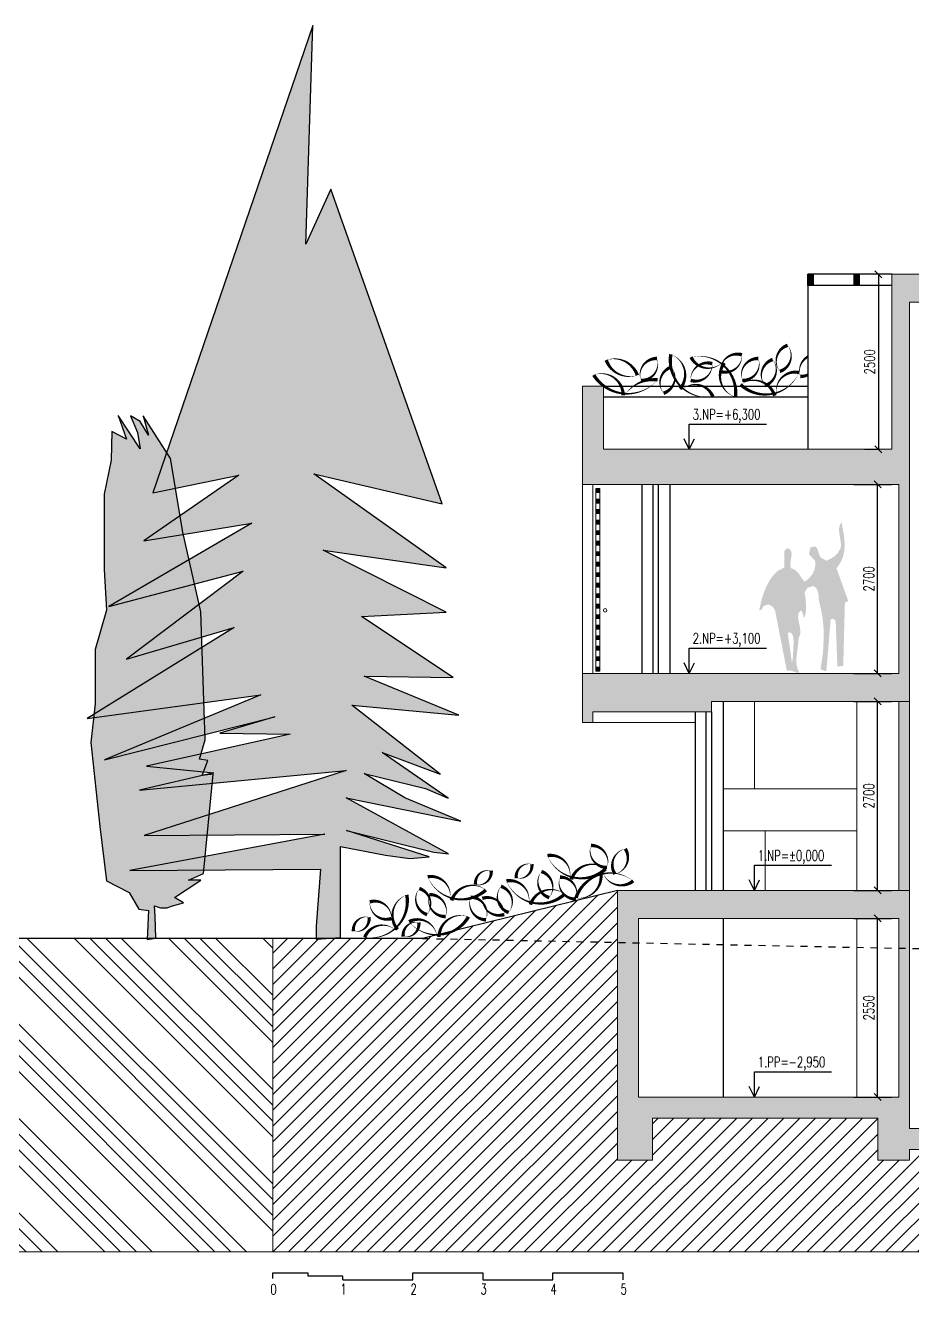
# Model space of a CAD drawing. Header units: metres. Extents: x -442 to 316, y -503 to 125.
# Drawn here: x 235.72 to 248.39, y -136.44 to -118.31 of the extents above; entities that cross this region are included whole.
import ezdxf

# ---------------------------------------------------------------- set-up
doc = ezdxf.new("R2010")
doc.units = ezdxf.units.M
doc.header["$PDMODE"] = 3
doc.linetypes.add('ČÁRKOVANÁ', pattern=[19.05, 12.7, -6.35])
for name, color, linetype in [('FIGURE_SAGOME', 252, 'Continuous'), ('koty', 4, 'Continuous'), ('nove zdivo akce', 3, 'Continuous'), ('popis', 6, 'Continuous'), ('SRAFA', 251, 'Continuous'), ('SRAFY', 3, 'Continuous'), ('zariz.predmety', 203, 'Continuous'), ('ZDIVO', 1, 'Continuous')]:
    doc.layers.add(name, color=color, linetype=linetype)
doc.layers.add('FLOATING-WINDOWS', color=2, linetype='Continuous', plot=False)
doc.layers.add('FLOATINGWINDOWS', color=2, linetype='Continuous', plot=False)
doc.styles.add('ROMANS', font='romans.shx', dxfattribs={"width": 0.7})
doc.dimstyles.new('andr', dxfattribs={"dimtxt": 0.1, "dimasz": 0.2, "dimexe": 0.2, "dimexo": 0.2, "dimgap": 0.05, "dimtad": 1, "dimlfac": 1000, "dimrnd": 10, "dimtxsty": 'Standard', "dimblk": 'OBLIQUE', "dimcen": 2.5, "dimclrd": 7, "dimclre": 7, "dimclrt": 7, "dimadec": 0, "dimazin": 0, "dimtfac": 1, "dimtmove": 0, "dimatfit": 3, "dimldrblk": 'OBLIQUE', "dimfxl": 0, "dimarcsym": 0})

# ---------------------------------------------------------------- blocks, each defined once
blk = doc.blocks.new('_OBLIQUE')
at = {"color": 0, "linetype": 'ByBlock'}
blk.add_line((-0.5, -0.5), (0.5, 0.5), dxfattribs=at)
blk = doc.blocks.new('*D22')
at = {"layer": 'Defpoints', "color": 0, "linetype": 'Continuous', "lineweight": 0}
for p in [(247.349, -131.064), (247.887, -131.064), (247.349, -133.614)]:
    blk.add_point(p, dxfattribs=at)
at = {"layer": 'koty', "color": 7, "linetype": 'Continuous', "lineweight": -2}
for p, q in [((247.549, -131.064), (248.087, -131.064)), ((247.887, -133.614), (247.887, -131.064)), ((247.549, -133.614), (248.087, -133.614))]:
    blk.add_line(p, q, dxfattribs=at)
at = {"layer": 'koty', "color": 7, "linetype": 'Continuous', "lineweight": -2, "xscale": 0.1, "yscale": 0.1, "zscale": 0.1}
for p, rotation in [((247.887, -131.064), 90), ((247.887, -133.614), 270)]:
    blk.add_blockref('_OBLIQUE', p, dxfattribs=dict(at, rotation=rotation))
at = {"layer": 'koty', "color": 7, "linetype": 'Continuous', "lineweight": 0, "insert": (247.762, -132.339), "char_height": 0.15, "attachment_point": 5, "rotation": 90, "style": 'ROMANS'}
blk.add_mtext('2550', dxfattribs=at)
blk = doc.blocks.new('*D23')
at = {"layer": 'Defpoints', "color": 0, "linetype": 'Continuous', "lineweight": 0}
for p in [(247.349, -127.964), (247.887, -127.964), (247.349, -130.664)]:
    blk.add_point(p, dxfattribs=at)
at = {"layer": 'koty', "color": 7, "linetype": 'Continuous', "lineweight": -2}
for p, q in [((247.549, -127.964), (248.087, -127.964)), ((247.887, -130.664), (247.887, -127.964)), ((247.549, -130.664), (248.087, -130.664))]:
    blk.add_line(p, q, dxfattribs=at)
at = {"layer": 'koty', "color": 7, "linetype": 'Continuous', "lineweight": -2, "xscale": 0.1, "yscale": 0.1, "zscale": 0.1}
for p, rotation in [((247.887, -127.964), 90), ((247.887, -130.664), 270)]:
    blk.add_blockref('_OBLIQUE', p, dxfattribs=dict(at, rotation=rotation))
at = {"layer": 'koty', "color": 7, "linetype": 'Continuous', "lineweight": 0, "insert": (247.762, -129.314), "char_height": 0.15, "attachment_point": 5, "rotation": 90, "style": 'ROMANS'}
blk.add_mtext('2700', dxfattribs=at)
blk = doc.blocks.new('*D24')
at = {"layer": 'Defpoints', "color": 0, "linetype": 'Continuous', "lineweight": 0}
for p in [(247.349, -124.864), (247.887, -124.864), (247.349, -127.564)]:
    blk.add_point(p, dxfattribs=at)
at = {"layer": 'koty', "color": 7, "linetype": 'Continuous', "lineweight": -2}
for p, q in [((247.549, -124.864), (248.087, -124.864)), ((247.887, -127.564), (247.887, -124.864)), ((247.549, -127.564), (248.087, -127.564))]:
    blk.add_line(p, q, dxfattribs=at)
at = {"layer": 'koty', "color": 7, "linetype": 'Continuous', "lineweight": -2, "xscale": 0.1, "yscale": 0.1, "zscale": 0.1}
for p, rotation in [((247.887, -124.864), 90), ((247.887, -127.564), 270)]:
    blk.add_blockref('_OBLIQUE', p, dxfattribs=dict(at, rotation=rotation))
at = {"layer": 'koty', "color": 7, "linetype": 'Continuous', "lineweight": 0, "insert": (247.762, -126.214), "char_height": 0.15, "attachment_point": 5, "rotation": 90, "style": 'ROMANS'}
blk.add_mtext('2700', dxfattribs=at)
blk = doc.blocks.new('*D26')
at = {"layer": 'Defpoints', "color": 0, "linetype": 'Continuous', "lineweight": 0}
for p in [(248.092, -121.864), (247.898, -124.364), (248.087, -124.364)]:
    blk.add_point(p, dxfattribs=at)
at = {"layer": 'koty', "color": 7, "linetype": 'Continuous', "lineweight": -2}
for p, q in [((247.892, -121.864), (247.698, -121.864)), ((247.898, -121.864), (247.898, -124.364)), ((247.887, -124.364), (247.698, -124.364))]:
    blk.add_line(p, q, dxfattribs=at)
at = {"layer": 'koty', "color": 7, "linetype": 'Continuous', "lineweight": -2, "xscale": 0.1, "yscale": 0.1, "zscale": 0.1}
for p, rotation in [((247.898, -121.864), 90), ((247.898, -124.364), 270)]:
    blk.add_blockref('_OBLIQUE', p, dxfattribs=dict(at, rotation=rotation))
at = {"layer": 'koty', "color": 7, "linetype": 'Continuous', "lineweight": 0, "insert": (247.773, -123.114), "char_height": 0.15, "attachment_point": 5, "rotation": 90, "style": 'ROMANS'}
blk.add_mtext('2500', dxfattribs=at)

msp = doc.modelspace()

# ---------------------------------------------------------------- hatches: boundary and pattern name
at = {"layer": 'FIGURE_SAGOME', "linetype": 'Continuous'}
for points in [[(240.21651, -131.336337), (240.21651, -130.036337), (240.861591, -130.16177), (241.20717, -130.207832), (241.483632, -130.184801), (240.302141, -129.806694), (241.552748, -130.115709), (241.760096, -130.138739), (240.297442, -129.340502), (241.934932, -129.676284), (241.13718, -129.340502), (240.557116, -128.991609), (241.433465, -129.208248), (241.756005, -129.346432), (240.815083, -128.694057), (241.640812, -129.000971), (240.378525, -128.019607), (241.906476, -128.158465), (240.557116, -127.603035), (241.827103, -127.622872), (240.517429, -126.750054), (241.727885, -126.690544), (239.97162, -125.802425), (241.725315, -126.05742), (239.838095, -124.713991), (241.667517, -125.144296), (240.080805, -120.650534), (239.725502, -121.431622), (239.823111, -118.309233), (237.536857, -124.98372), (238.766705, -124.730962), (237.411819, -125.671195), (238.954262, -125.418436), (236.911667, -126.60866), (238.829224, -126.105911), (237.161743, -127.358631), (238.701938, -126.906092), (236.602591, -128.207243), (239.079821, -127.871462), (236.849148, -128.796077), (239.283119, -128.184087), (238.494027, -128.416094), (239.499734, -128.431561), (237.450764, -128.886651), (238.412124, -128.983571), (237.349301, -129.233561), (240.297712, -128.949459), (237.41617, -129.88034), (239.995631, -129.861306), (237.210234, -130.3803), (239.933112, -130.361287), (239.870593, -131.173757), (239.870593, -131.36125)], [(237.582378, -131.344019), (237.573194, -131.031858), (237.56401, -130.884958), (237.646669, -130.912502), (237.738513, -130.912502), (237.821172, -130.884958), (237.977306, -130.839052), (237.848725, -130.765603), (238.014043, -130.655428), (238.22487, -130.51768), (238.047915, -130.51768), (238.264193, -130.419406), (238.401824, -129.004254), (238.244532, -129.023909), (238.323178, -128.807705), (238.205209, -128.788051), (238.283855, -128.512882), (238.22487, -126.684978), (237.969269, -125.544995), (237.792315, -124.495216), (237.399083, -123.885914), (237.477729, -124.161082), (237.35976, -123.964534), (237.222128, -123.885914), (237.320437, -124.121773), (237.35976, -124.357631), (237.046192, -123.882031), (237.163144, -124.220047), (236.95353, -124.108462), (236.943249, -124.516618), (236.845935, -125.00302), (236.845935, -126.079262), (236.878374, -126.662945), (236.716871, -127.220883), (236.716871, -127.999126), (236.651995, -128.550382), (236.781747, -129.750174), (236.879061, -130.528418), (237.202467, -130.694574), (237.340098, -130.930432), (237.477729, -130.950088), (237.458068, -131.36284)]]:
    msp.add_hatch(color=256, dxfattribs=at).paths.add_polyline_path(points)
h = msp.add_hatch(color=256, dxfattribs=at)
h.paths.add_polyline_path([(246.814804, -126.698664), (246.795927, -126.66268), (246.776129, -126.678866), (246.762599, -126.697779), (246.755409, -126.718463), (246.751797, -126.741873), (246.753603, -126.790466), (246.764405, -126.842672), (246.777014, -126.897569), (246.784204, -126.953351), (246.780627, -127.007363), (246.759907, -127.058647), (246.74822, -127.18105), (246.730228, -127.308836), (246.72573, -127.372765), (246.729307, -127.434851), (246.743722, -127.494247), (246.755409, -127.523041), (246.771595, -127.55095), (246.730228, -127.553642), (246.690631, -127.538341), (246.646536, -127.523926), (246.620433, -127.522155), (246.591604, -127.527539), (246.424221, -126.674368), (246.412533, -126.642882), (246.394541, -126.6177), (246.366632, -126.596981), (246.327921, -126.578989), (246.255952, -126.6024), (246.247842, -126.616779), (246.233713, -126.65287), (246.195636, -126.66268), (246.230735, -126.511483), (246.254146, -126.434096), (246.28294, -126.35848), (246.317118, -126.284705), (246.357636, -126.215393), (246.405343, -126.152421), (246.459319, -126.098409), (246.503414, -126.079496), (246.555619, -126.050702), (246.555619, -125.811315), (246.604212, -125.77441), (246.638426, -125.796015), (246.655532, -125.82573), (246.659109, -125.860829), (246.655532, -125.900426), (246.641117, -125.984117), (246.641117, -126.024599), (246.65192, -126.062425), (246.687904, -126.074998), (246.717619, -126.093026), (246.761714, -126.140698), (246.798619, -126.197401), (246.84452, -126.25499), (246.903915, -126.21001), (246.953393, -126.1515), (246.986685, -126.080417), (246.999294, -126.002109), (246.999294, -125.976927), (246.99299, -125.956208), (246.965116, -125.92203), (246.930903, -125.89143), (246.9048, -125.858102), (246.928211, -125.762722), (246.999294, -125.751035), (247.020899, -125.777137), (247.036199, -125.815813), (247.050614, -125.860829), (247.072183, -125.907615), (247.15591, -125.954402), (247.21619, -125.926528), (247.271088, -125.89143), (247.31968, -125.842837), (247.359277, -125.77441), (247.363775, -125.727624), (247.360198, -125.680837), (247.343977, -125.584537), (247.337672, -125.535945), (247.337672, -125.489123), (247.347589, -125.444142), (247.371886, -125.402739), (247.40068, -125.568316), (247.412368, -125.652043), (247.416866, -125.73662), (247.410597, -125.820311), (247.391684, -125.903117), (247.3557, -125.984117), (247.299882, -126.062425), (247.468186, -126.531281), (247.419593, -126.554692), (247.396182, -127.45465), (247.312491, -127.467258), (247.288194, -126.807573), (247.239601, -126.782391), (247.21619, -126.794964), (247.15591, -127.527539), (247.132039, -127.52993), (247.072183, -127.502357), (247.107282, -127.269239), (247.119005, -127.023549), (247.113586, -126.897569), (247.101013, -126.771589), (247.078487, -126.644688), (247.047887, -126.518673), (247.046116, -126.466503), (247.037084, -126.407993), (247.027203, -126.379199), (247.012788, -126.353096), (246.991219, -126.330606), (246.964195, -126.314385), (246.892192, -126.338681), (246.88231, -126.344985), (246.872393, -126.361207), (246.84452, -126.410685), (246.858899, -126.500681), (246.866124, -126.590676), (246.862512, -126.680672), (246.84452, -126.770668), (246.831026, -126.755368), (246.8238, -126.730186)])
h.paths.add_polyline_path([(246.65192, -126.987564), (246.672603, -127.010975), (246.683406, -127.045153), (246.687904, -127.130651), (246.68252, -127.200848), (246.680714, -127.27016), (246.676216, -127.341243), (246.664528, -127.41863), (246.604212, -126.987564), (246.628509, -126.974956)], flags=16)
at = {"layer": 'SRAFA', "linetype": 'Continuous', "lineweight": 0, "ltscale": 20}
for points in [[(248.341507, -124.463793), (248.341507, -122.263793), (249.591507, -122.263793), (249.691507, -122.263793), (250.041444, -122.263793), (250.841507, -122.263793), (253.431507, -122.263793), (254.106507, -122.263793), (254.30664, -122.263793), (254.30664, -121.863793), (248.091507, -121.863793), (248.091507, -124.363793), (243.971507, -124.363793), (243.971507, -123.463793), (243.671507, -123.463793), (243.671507, -124.463793), (243.671507, -124.863793), (248.191507, -124.863793), (248.191507, -127.563793), (244.071507, -127.563793), (243.671507, -127.563793), (243.671507, -128.263793), (243.821507, -128.263793), (243.821507, -128.113793), (245.51711, -128.113793), (245.51711, -127.963793), (248.191507, -127.963793), (248.341507, -127.963793)], [(246.97164, -121.863793), (246.89164, -121.863793), (246.89164, -122.023793), (246.97164, -122.023793)], [(247.625958, -121.863793), (247.545958, -121.863793), (247.545958, -122.023793), (247.625958, -122.023793)], [(248.341507, -127.963793), (248.191507, -127.963793), (248.191507, -130.663793), (248.341507, -130.663793)], [(254.051507, -131.607515), (253.751507, -131.601386), (253.751507, -132.138793), (252.851507, -132.138793), (252.851507, -131.954418), (252.571507, -131.954418), (252.571507, -131.770043), (252.291507, -131.770043), (252.291507, -131.585668), (252.011507, -131.585668), (252.011507, -131.565837), (251.792772, -131.561368), (252.973404, -132.338793), (252.973404, -133.613793), (250.891507, -133.613793), (249.691507, -133.613793), (249.691507, -131.518438), (249.591507, -131.516395), (249.591507, -133.613793), (249.591507, -134.063793), (248.341507, -134.063793), (248.341507, -133.613793), (248.341507, -131.490856), (248.191507, -131.487792), (248.191507, -133.613793), (244.471507, -133.613793), (244.471507, -131.41179), (244.171507, -131.405661), (244.171507, -133.613793), (244.171507, -134.513793), (244.671507, -134.513793), (244.671507, -133.913793), (247.891507, -133.913793), (247.891507, -134.513793), (248.341507, -134.513793), (248.341507, -134.363793), (249.591507, -134.363793), (249.591507, -134.513793), (250.041507, -134.513793), (250.041507, -133.913793), (253.651507, -133.913793), (253.651507, -134.513793), (254.151507, -134.513793), (254.151507, -133.913793), (259.641507, -133.913793), (259.641507, -134.513793), (260.141507, -134.513793), (260.141507, -133.613793), (260.141507, -131.729077), (260.001507, -131.729077), (259.751507, -131.72397), (259.751507, -133.613793), (257.562801, -133.613793, -0.004178299), (257.562089, -133.614091, 0.004178299), (257.562801, -133.613793), (253.123404, -133.613793), (253.123404, -132.338793), (254.051507, -132.338793)]]:
    msp.add_hatch(color=256, dxfattribs=at).paths.add_polyline_path(points)
msp.add_hatch(color=256, dxfattribs=at).paths.add_polyline_path([(248.341507, -130.663793), (245.281507, -130.663793), (244.171507, -130.663793), (244.171507, -131.405661), (244.471507, -131.41179), (244.471507, -131.063793), (248.191507, -131.063793), (248.191507, -131.487792), (248.341507, -131.490856)], flags=17)
h = msp.add_hatch(dxfattribs=at)
h.set_pattern_fill('ANSI34', color=256, scale=0.05, angle=90, style=0)
h.paths.add_polyline_path([(220.817807, -131.348793), (239.251507, -131.348793), (239.251507, -135.825639), (220.817807, -135.825639)])
at = {"layer": 'SRAFY', "linetype": 'Continuous', "lineweight": 0}
h = msp.add_hatch(color=37, dxfattribs=at)
h.dxf.hatch_style = 1
h.paths.add_polyline_path([(243.864355, -124.981933), (243.920807, -124.981933), (243.920807, -124.925481), (243.864355, -124.925481)])
h = msp.add_hatch(color=37, dxfattribs=at)
h.dxf.hatch_style = 1
h.paths.add_polyline_path([(243.864355, -125.131933), (243.920807, -125.131933), (243.920807, -125.075481), (243.864355, -125.075481)])
h = msp.add_hatch(color=37, dxfattribs=at)
h.dxf.hatch_style = 1
h.paths.add_polyline_path([(243.864355, -125.131933), (243.920807, -125.131933), (243.920807, -125.075481), (243.864355, -125.075481)])
h = msp.add_hatch(color=37, dxfattribs=at)
h.dxf.hatch_style = 1
h.paths.add_polyline_path([(243.864355, -125.281933), (243.920807, -125.281933), (243.920807, -125.225481), (243.864355, -125.225481)])
h = msp.add_hatch(color=37, dxfattribs=at)
h.dxf.hatch_style = 1
h.paths.add_polyline_path([(243.864355, -125.431933), (243.920807, -125.431933), (243.920807, -125.375481), (243.864355, -125.375481)])
h = msp.add_hatch(color=37, dxfattribs=at)
h.dxf.hatch_style = 1
h.paths.add_polyline_path([(243.864355, -125.581933), (243.920807, -125.581933), (243.920807, -125.525481), (243.864355, -125.525481)])
h = msp.add_hatch(color=37, dxfattribs=at)
h.dxf.hatch_style = 1
h.paths.add_polyline_path([(243.864355, -125.581933), (243.920807, -125.581933), (243.920807, -125.525481), (243.864355, -125.525481)])
h = msp.add_hatch(color=37, dxfattribs=at)
h.dxf.hatch_style = 1
h.paths.add_polyline_path([(243.864355, -125.731933), (243.920807, -125.731933), (243.920807, -125.675481), (243.864355, -125.675481)])
h = msp.add_hatch(color=37, dxfattribs=at)
h.dxf.hatch_style = 1
h.paths.add_polyline_path([(243.864355, -125.881933), (243.920807, -125.881933), (243.920807, -125.825481), (243.864355, -125.825481)])
h = msp.add_hatch(color=37, dxfattribs=at)
h.dxf.hatch_style = 1
h.paths.add_polyline_path([(243.864355, -126.031933), (243.920807, -126.031933), (243.920807, -125.975481), (243.864355, -125.975481)])
h = msp.add_hatch(color=37, dxfattribs=at)
h.dxf.hatch_style = 1
h.paths.add_polyline_path([(243.864355, -126.031933), (243.920807, -126.031933), (243.920807, -125.975481), (243.864355, -125.975481)])
h = msp.add_hatch(color=37, dxfattribs=at)
h.dxf.hatch_style = 1
h.paths.add_polyline_path([(243.864355, -126.181933), (243.920807, -126.181933), (243.920807, -126.125481), (243.864355, -126.125481)])
h = msp.add_hatch(color=37, dxfattribs=at)
h.dxf.hatch_style = 1
h.paths.add_polyline_path([(243.864355, -126.331933), (243.920807, -126.331933), (243.920807, -126.275481), (243.864355, -126.275481)])
h = msp.add_hatch(color=37, dxfattribs=at)
h.dxf.hatch_style = 1
h.paths.add_polyline_path([(243.864355, -126.481933), (243.920807, -126.481933), (243.920807, -126.425481), (243.864355, -126.425481)])
h = msp.add_hatch(color=37, dxfattribs=at)
h.dxf.hatch_style = 1
h.paths.add_polyline_path([(243.864355, -126.481933), (243.920807, -126.481933), (243.920807, -126.425481), (243.864355, -126.425481)])
h = msp.add_hatch(color=37, dxfattribs=at)
h.dxf.hatch_style = 1
h.paths.add_polyline_path([(243.864355, -126.631933), (243.920807, -126.631933), (243.920807, -126.575481), (243.864355, -126.575481)])
h = msp.add_hatch(color=37, dxfattribs=at)
h.dxf.hatch_style = 1
h.paths.add_polyline_path([(243.864355, -126.781933), (243.920807, -126.781933), (243.920807, -126.725481), (243.864355, -126.725481)])
h = msp.add_hatch(color=37, dxfattribs=at)
h.dxf.hatch_style = 1
h.paths.add_polyline_path([(243.864355, -126.931933), (243.920807, -126.931933), (243.920807, -126.875481), (243.864355, -126.875481)])
h = msp.add_hatch(color=37, dxfattribs=at)
h.dxf.hatch_style = 1
h.paths.add_polyline_path([(243.864355, -126.931933), (243.920807, -126.931933), (243.920807, -126.875481), (243.864355, -126.875481)])
h = msp.add_hatch(color=37, dxfattribs=at)
h.dxf.hatch_style = 1
h.paths.add_polyline_path([(243.864355, -127.081933), (243.920807, -127.081933), (243.920807, -127.025481), (243.864355, -127.025481)])
h = msp.add_hatch(color=37, dxfattribs=at)
h.dxf.hatch_style = 1
h.paths.add_polyline_path([(243.864355, -127.231933), (243.920807, -127.231933), (243.920807, -127.175481), (243.864355, -127.175481)])
h = msp.add_hatch(color=37, dxfattribs=at)
h.dxf.hatch_style = 1
h.paths.add_polyline_path([(243.864355, -127.381933), (243.920807, -127.381933), (243.920807, -127.325481), (243.864355, -127.325481)])
h = msp.add_hatch(color=37, dxfattribs=at)
h.dxf.hatch_style = 1
h.paths.add_polyline_path([(243.864355, -127.381933), (243.920807, -127.381933), (243.920807, -127.325481), (243.864355, -127.325481)])
h = msp.add_hatch(color=37, dxfattribs=at)
h.dxf.hatch_style = 1
h.paths.add_polyline_path([(243.864355, -127.531933), (243.920807, -127.531933), (243.920807, -127.475481), (243.864355, -127.475481)])
at = {"layer": 'SRAFY', "linetype": 'Continuous', "lineweight": 0, "ltscale": 20}
h = msp.add_hatch(dxfattribs=at)
h.set_pattern_fill('ANSI31', color=256, scale=0.05, style=0)
h.set_pattern_definition([(45, (81.00281, -23.3178), (-0.1122532, 0.1122532), [])])
h.paths.add_polyline_path([(239.251507, -131.348793), (239.251507, -135.825639), (262.91469, -135.825639), (262.91469, -131.729077), (260.141507, -131.729077), (260.141507, -134.513793), (259.641507, -134.513793), (259.641507, -133.913793), (254.151507, -133.913793), (254.151507, -134.513793), (253.651507, -134.513793), (253.651507, -133.913793), (250.041507, -133.913793), (250.041507, -134.513793), (249.591507, -134.513793), (249.591507, -134.363793), (248.341507, -134.363793), (248.341507, -134.513793), (247.891507, -134.513793), (247.891507, -133.913793), (244.671507, -133.913793), (244.671507, -134.513793), (244.171507, -134.513793), (244.171507, -130.663793), (241.388057, -131.348793)])

# ---------------------------------------------------------------- linework, layer by layer
at = {"layer": 'FIGURE_SAGOME', "linetype": 'Continuous'}
msp.add_lwpolyline([(237.582378, -131.344019), (237.573194, -131.031858), (237.56401, -130.884958), (237.646669, -130.912502), (237.738513, -130.912502), (237.821172, -130.884958), (237.977306, -130.839052), (237.848725, -130.765603), (238.014043, -130.655428), (238.22487, -130.51768), (238.047915, -130.51768), (238.264193, -130.419406), (238.401824, -129.004254), (238.244532, -129.023909), (238.323178, -128.807705), (238.205209, -128.788051), (238.283855, -128.512882), (238.22487, -126.684978), (237.969269, -125.544995), (237.792315, -124.495216), (237.399083, -123.885914), (237.477729, -124.161082), (237.35976, -123.964534), (237.222128, -123.885914), (237.320437, -124.121773), (237.35976, -124.357631), (237.046192, -123.882031), (237.163144, -124.220047), (236.95353, -124.108462), (236.943249, -124.516618), (236.845935, -125.00302), (236.845935, -126.079262), (236.878374, -126.662945), (236.716871, -127.220883), (236.716871, -127.999126), (236.651995, -128.550382), (236.781747, -129.750174), (236.879061, -130.528418), (237.202467, -130.694574), (237.340098, -130.930432), (237.477729, -130.950088), (237.458068, -131.36284)], close=True, dxfattribs=at)
at = {"layer": 'FLOATING-WINDOWS', "linetype": 'Continuous', "lineweight": 0, "ltscale": 20, "flags": 128}
msp.add_lwpolyline([(249.591507, -134.363793), (248.341507, -134.363793), (248.341507, -134.513793), (247.891507, -134.513793), (247.891507, -133.913793), (244.671507, -133.913793), (244.671507, -134.513793), (244.171507, -134.513793), (244.171507, -130.663793), (241.388057, -131.348793), (239.251507, -131.348793), (239.251507, -135.825639), (262.91469, -135.825639)], dxfattribs=at)
msp.add_lwpolyline([(220.817807, -131.348793), (239.251507, -131.348793), (239.251507, -135.825639), (220.817807, -135.825639)], close=True, dxfattribs=at)
at = {"layer": 'FLOATINGWINDOWS'}
msp.add_lwpolyline([(240.21651, -131.336337), (240.21651, -130.036337), (240.861591, -130.16177), (241.20717, -130.207832), (241.483632, -130.184801), (240.302141, -129.806694), (241.552748, -130.115709), (241.760096, -130.138739), (240.297442, -129.340502), (241.934932, -129.676284), (241.13718, -129.340502), (240.557116, -128.991609), (241.433465, -129.208248), (241.756005, -129.346432), (240.815083, -128.694057), (241.640812, -129.000971), (240.378525, -128.019607), (241.906476, -128.158465), (240.557116, -127.603035), (241.827103, -127.622872), (240.517429, -126.750054), (241.727885, -126.690544), (239.97162, -125.802425), (241.725315, -126.05742), (239.838095, -124.713991), (241.667517, -125.144296), (240.080805, -120.650534), (239.725502, -121.431622), (239.823111, -118.309233), (237.536857, -124.98372), (238.766705, -124.730962), (237.411819, -125.671195), (238.954262, -125.418436), (236.911667, -126.60866), (238.829224, -126.105911), (237.161743, -127.358631), (238.701938, -126.906092), (236.602591, -128.207243), (239.079821, -127.871462), (236.849148, -128.796077), (239.283119, -128.184087), (238.494027, -128.416094), (239.499734, -128.431561), (237.450764, -128.886651), (238.412124, -128.983571), (237.349301, -129.233561), (240.297712, -128.949459), (237.41617, -129.88034), (239.995631, -129.861306), (237.210234, -130.3803), (239.933112, -130.361287), (239.870593, -131.173757), (239.870593, -131.36125)], close=True, dxfattribs=at)
at = {"layer": 'koty', "linetype": 'Continuous', "lineweight": 0, "ltscale": 20}
msp.add_line((243.821507, -128.263793), (245.281507, -128.263793), dxfattribs=at)
at = {"layer": 'nove zdivo akce', "linetype": 'Continuous'}
for p, q in [((248.091507, -121.863793), (246.89164, -121.863793)), ((246.89164, -122.023793), (246.89164, -121.863793)), ((248.091507, -122.023793), (246.89164, -122.023793)), ((246.89164, -122.023793), (246.89164, -124.363793)), ((243.971507, -123.463793), (246.89164, -123.463793)), ((243.971507, -123.613793), (246.89164, -123.613793)), ((244.526905, -127.563793), (244.526905, -124.863793)), ((244.678504, -124.863793), (244.678504, -127.563793)), ((244.753504, -124.863793), (244.753504, -127.563793)), ((244.926905, -127.563793), (244.926905, -124.863793)), ((245.681507, -127.963793), (245.681507, -130.663793)), ((245.281507, -128.113793), (245.281507, -130.663793)), ((245.433106, -128.113793), (245.433106, -130.663793)), ((245.51711, -128.113793), (245.51711, -130.663793)), ((245.681507, -131.063793), (245.681507, -133.613793))]:
    msp.add_line(p, q, dxfattribs=at)
at = {"layer": 'SRAFA', "linetype": 'Continuous', "lineweight": 0}
for p, q in [((246.131507, -129.213793), (246.131507, -127.963793)), ((247.591507, -130.663793), (247.591507, -127.963793)), ((245.981507, -129.213793), (245.681507, -129.213793)), ((245.681507, -129.213793), (246.131507, -129.213793)), ((246.131507, -129.213793), (247.591507, -129.213793)), ((245.681507, -129.813793), (246.281507, -129.813793)), ((246.281507, -129.813793), (246.281507, -130.663793)), ((246.281507, -129.813793), (247.591507, -129.813793)), ((247.591507, -131.063793), (247.591507, -133.613793))]:
    msp.add_line(p, q, dxfattribs=at)
at = {"layer": 'SRAFA', "linetype": 'Continuous', "lineweight": 0, "ltscale": 20}
msp.add_line((248.191507, -127.963793), (248.341507, -127.963793), dxfattribs=at)
at = {"layer": 'SRAFA', "linetype": 'Continuous'}
msp.add_line((239.251507, -131.348793), (220.817807, -131.348793), dxfattribs=at)
at = {"layer": 'SRAFA', "color": 1, "linetype": 'ČÁRKOVANÁ', "ltscale": 0.0075}
msp.add_line((241.388057, -131.348793), (260.001507, -131.729077), dxfattribs=at)
at = {"layer": 'SRAFY', "linetype": 'Continuous'}
for p, q in [((245.197235, -124.363793), (245.197235, -124.00264)), ((245.197235, -124.00264), (246.300514, -124.00264)), ((245.197235, -124.363793), (245.122734, -124.212559)), ((245.197235, -124.363793), (245.271737, -124.212559)), ((245.197235, -127.563793), (245.197235, -127.20264)), ((245.197235, -127.20264), (246.300514, -127.20264)), ((245.197235, -127.563793), (245.122734, -127.412559)), ((245.197235, -127.563793), (245.271737, -127.412559)), ((246.127095, -130.663793), (246.127095, -130.30264)), ((246.127095, -130.30264), (247.230374, -130.30264)), ((246.127095, -130.663793), (246.052594, -130.512559)), ((246.127095, -130.663793), (246.201597, -130.512559)), ((246.127095, -133.613793), (246.127095, -133.25264)), ((246.127095, -133.25264), (247.230374, -133.25264)), ((246.127095, -133.613793), (246.052594, -133.462559)), ((246.127095, -133.613793), (246.201597, -133.462559)), ((239.251507, -136.20354), (239.251507, -136.123545)), ((239.251507, -136.123545), (239.751507, -136.123545)), ((239.751507, -136.123545), (239.751507, -136.173545)), ((241.251507, -136.223545), (241.251507, -136.123545)), ((241.251507, -136.123545), (242.251507, -136.123545)), ((242.251507, -136.123545), (242.251507, -136.223545)), ((243.251507, -136.223545), (243.251507, -136.123545)), ((243.251507, -136.123545), (244.251507, -136.123545)), ((244.251507, -136.123545), (244.251507, -136.223545)), ((240.251507, -136.173545), (239.751507, -136.173545)), ((240.251507, -136.223545), (240.251507, -136.173545)), ((240.251507, -136.223545), (241.251507, -136.223545)), ((242.251507, -136.223545), (243.251507, -136.223545))]:
    msp.add_line(p, q, dxfattribs=at)
at = {"layer": 'SRAFY', "linetype": 'Continuous', "lineweight": 0, "ltscale": 20}
for p, q in [((243.671507, -124.863793), (243.671507, -127.563793)), ((243.821507, -124.863793), (243.821507, -127.563793))]:
    msp.add_line(p, q, dxfattribs=at)
at = {"layer": 'SRAFY', "color": 252, "linetype": 'Continuous', "lineweight": 0}
msp.add_lwpolyline([(243.864355, -124.925481), (243.864355, -127.519956), (243.920807, -127.519956), (243.920807, -124.925481)], close=True, dxfattribs=at)
at = {"layer": 'SRAFY', "color": 37, "linetype": 'Continuous', "lineweight": 0}
for points in [[(243.864355, -124.981933), (243.920807, -124.981933), (243.920807, -124.925481), (243.864355, -124.925481)], [(243.864355, -125.131933), (243.920807, -125.131933), (243.920807, -125.075481), (243.864355, -125.075481)], [(243.864355, -125.131933), (243.920807, -125.131933), (243.920807, -125.075481), (243.864355, -125.075481)], [(243.864355, -125.281933), (243.920807, -125.281933), (243.920807, -125.225481), (243.864355, -125.225481)], [(243.864355, -125.431933), (243.920807, -125.431933), (243.920807, -125.375481), (243.864355, -125.375481)], [(243.864355, -125.581933), (243.920807, -125.581933), (243.920807, -125.525481), (243.864355, -125.525481)], [(243.864355, -125.581933), (243.920807, -125.581933), (243.920807, -125.525481), (243.864355, -125.525481)], [(243.864355, -125.731933), (243.920807, -125.731933), (243.920807, -125.675481), (243.864355, -125.675481)], [(243.864355, -125.881933), (243.920807, -125.881933), (243.920807, -125.825481), (243.864355, -125.825481)], [(243.864355, -126.031933), (243.920807, -126.031933), (243.920807, -125.975481), (243.864355, -125.975481)], [(243.864355, -126.031933), (243.920807, -126.031933), (243.920807, -125.975481), (243.864355, -125.975481)], [(243.864355, -126.181933), (243.920807, -126.181933), (243.920807, -126.125481), (243.864355, -126.125481)], [(243.864355, -126.331933), (243.920807, -126.331933), (243.920807, -126.275481), (243.864355, -126.275481)], [(243.864355, -126.481933), (243.920807, -126.481933), (243.920807, -126.425481), (243.864355, -126.425481)], [(243.864355, -126.481933), (243.920807, -126.481933), (243.920807, -126.425481), (243.864355, -126.425481)], [(243.864355, -126.631933), (243.920807, -126.631933), (243.920807, -126.575481), (243.864355, -126.575481)], [(243.864355, -126.781933), (243.920807, -126.781933), (243.920807, -126.725481), (243.864355, -126.725481)], [(243.864355, -126.931933), (243.920807, -126.931933), (243.920807, -126.875481), (243.864355, -126.875481)], [(243.864355, -126.931933), (243.920807, -126.931933), (243.920807, -126.875481), (243.864355, -126.875481)], [(243.864355, -127.081933), (243.920807, -127.081933), (243.920807, -127.025481), (243.864355, -127.025481)], [(243.864355, -127.231933), (243.920807, -127.231933), (243.920807, -127.175481), (243.864355, -127.175481)], [(243.864355, -127.381933), (243.920807, -127.381933), (243.920807, -127.325481), (243.864355, -127.325481)], [(243.864355, -127.381933), (243.920807, -127.381933), (243.920807, -127.325481), (243.864355, -127.325481)], [(243.864355, -127.531933), (243.920807, -127.531933), (243.920807, -127.475481), (243.864355, -127.475481)]]:
    msp.add_lwpolyline(points, close=True, dxfattribs=at)
at = {"layer": 'SRAFY', "linetype": 'Continuous', "lineweight": 0, "ltscale": 20}
msp.add_circle((243.996414, -126.6638), 0.025, dxfattribs=at)
at = {"layer": 'zariz.predmety', "color": 253, "linetype": 'Continuous', "ltscale": 0.001}
for points in [[(246.49057, -123.251212, 0, 0, -0.520567051), (246.49057, -123.251212, 0, 0.05, -0.520567051), (246.601019, -122.878239, 0, 0.05, -0.520567051), (246.49057, -123.251212, 0.05, 0.05, 0)], [(244.011907, -123.088679, 0, 0, -0.520567051), (244.011907, -123.088679, 0, 0.05, -0.408935087), (244.456599, -123.306489, 0, 0.05, -0.408935087), (244.011907, -123.088679, 0.05, 0.05, 0)], [(244.506758, -123.379708, 0, 0, -0.520567051), (244.506758, -123.379708, 0, 0.05, -0.520567051), (244.736702, -123.065967, 0, 0.05, -0.520567051), (244.506758, -123.379708, 0.05, 0.05, 0)], [(244.934781, -123.006824, 0, 0, -0.520567051), (244.934781, -123.006824, 0, 0.05, -0.520567051), (245.066105, -123.500485, 0, 0.05, -0.520567051), (245.096727, -123.508612, 0, 0.05, -0.520567051), (245.534795, -123.611779, 0, 0.05, -0.520567051), (244.934781, -123.006824, 0.05, 0.05, 0)], [(245.85803, -123.616157, 0, 0, -0.520567051), (245.85803, -123.616157, 0, 0.05, -0.520567051), (245.698164, -123.130987, 0, 0.05, -0.520567051), (245.667121, -123.124657, 0, 0.05, -0.520567051), (245.223786, -123.047191, 0, 0.05, -0.520567051), (245.85803, -123.616157, 0.05, 0.05, 0)], [(245.642182, -123.252214, 0, 0, -0.520567051), (245.642182, -123.252214, 0, 0.05, -0.520567051), (245.949897, -123.014265, 0, 0.05, -0.520567051), (245.642182, -123.252214, 0.05, 0.05, 0)], [(245.953986, -123.379708, 0, 0, -0.520567051), (245.953986, -123.379708, 0, 0.05, -0.520567051), (246.183931, -123.065967, 0, 0.05, -0.520567051), (245.953986, -123.379708, 0.05, 0.05, 0)], [(246.278297, -123.45402, 0, 0, -0.520567051), (246.278297, -123.45402, 0, 0.05, -0.520567051), (246.388747, -123.081047, 0, 0.05, -0.520567051), (246.278297, -123.45402, 0.05, 0.05, 0)], [(243.833707, -123.302484, 0, 0, -0.520567051), (243.833707, -123.302484, 0, 0.05, -0.520567051), (244.254628, -123.591919, 0, 0.05, -0.520567051), (244.283169, -123.578168, 0, 0.05, -0.266940038), (244.745368, -123.371487, 0, 0.05, -0.507893716), (243.833707, -123.302484, 0.05, 0.05, 0)], [(244.831069, -123.562289, 0, 0, -0.520567051), (244.831069, -123.562289, 0, 0.05, -0.520567051), (244.941519, -123.189317, 0, 0.05, -0.520567051), (244.831069, -123.562289, 0.05, 0.05, 0)], [(245.217795, -123.378597, 0, 0, -0.520567051), (245.217795, -123.378597, 0, 0.05, -0.520567051), (245.525509, -123.140649, 0, 0.05, -0.520567051), (245.217795, -123.378597, 0.05, 0.05, 0)], [(245.931341, -123.440155, 0, 0, -0.520567051), (245.931341, -123.440155, 0, 0.05, -0.520567051), (246.417023, -123.598459, 0, 0.05, -0.520567051), (246.440498, -123.577184, 0, 0.05, -0.520567051), (246.765338, -123.265693, 0, 0.05, -0.520567051), (245.931341, -123.440155, 0.05, 0.05, 0)], [(244.004251, -130.355814, 0, 0, 0.520567051), (244.004251, -130.355814, 0, 0.05, 0.520567051), (243.515888, -130.505645, 0, 0.05, 0.520567051), (243.492787, -130.483965, 0, 0.05, 0.520567051), (243.173415, -130.16687, 0, 0.05, 0.520567051), (244.004251, -130.355814, 0.05, 0.05, 0)], [(244.024064, -130.334636, 0, 0, 0.520567051), (244.024064, -130.334636, 0, 0.05, 0.520567051), (243.79412, -130.020895, 0, 0.05, 0.520567051), (244.024064, -130.334636, 0.05, 0.05, 0)], [(244.284172, -130.069245, 0, 0, 0.520567051), (244.284172, -130.069245, 0, 0.05, 0.520567051), (244.136508, -130.429111, 0, 0.05, 0.520567051), (244.284172, -130.069245, 0.05, 0.05, 0)], [(242.727834, -130.488097, 0, 0, 0.520567051), (242.727834, -130.488097, 0, 0.05, 0.520567051), (242.950127, -130.288387, 0, 0.05, 0.520567051), (242.727834, -130.488097, 0.05, 0.05, 0)], [(242.294044, -130.657086, 0, 0, 0.520567051), (242.294044, -130.657086, 0, 0.05, 0.520567051), (241.805682, -130.806917, 0, 0.05, 0.520567051), (241.78258, -130.785236, 0, 0.05, 0.520567051), (241.463208, -130.468142, 0, 0.05, 0.520567051), (242.294044, -130.657086, 0.05, 0.05, 0)], [(242.146324, -130.581007, 0, 0, 0.520567051), (242.146324, -130.581007, 0, 0.05, 0.520567051), (242.368617, -130.381298, 0, 0.05, 0.520567051), (242.146324, -130.581007, 0.05, 0.05, 0)], [(243.418619, -130.716435, 0, 0, 0.520567051), (243.418619, -130.716435, 0, 0.05, 0.520567051), (242.930257, -130.866266, 0, 0.05, 0.520567051), (242.907155, -130.844585, 0, 0.05, 0.520567051), (242.587783, -130.527491, 0, 0.05, 0.520567051), (243.418619, -130.716435, 0.05, 0.05, 0)], [(243.197814, -130.766315, 0, 0, 0.520567051), (243.197814, -130.766315, 0, 0.05, 0.520567051), (243.087365, -130.393342, 0, 0.05, 0.520567051), (243.197814, -130.766315, 0.05, 0.05, 0)], [(243.580504, -130.787178, 0, 0, 0.520567051), (243.580504, -130.787178, 0, 0.05, 0.520567051), (243.350559, -130.473437, 0, 0.05, 0.520567051), (243.580504, -130.787178, 0.05, 0.05, 0)], [(243.580233, -130.76979, 0, 0, 0.520567051), (243.580233, -130.76979, 0, 0.05, 0.520567051), (243.932688, -130.40003, 0, 0.05, 0.520567051), (243.963447, -130.407622, 0, 0.05, 0.520567051), (244.397176, -130.527731, 0, 0.05, 0.520567051), (243.580233, -130.76979, 0.05, 0.05, 0)], [(241.454416, -131.008766, 0, 0, 0.520567051), (241.454416, -131.008766, 0, 0.05, 0.520567051), (241.343966, -130.635793, 0, 0.05, 0.520567051), (241.454416, -131.008766, 0.05, 0.05, 0)], [(242.620087, -130.978052, 0, 0, 0.520567051), (242.620087, -130.978052, 0, 0.05, 0.520567051), (242.509638, -130.605079, 0, 0.05, 0.520567051), (242.620087, -130.978052, 0.05, 0.05, 0)], [(241.164484, -130.72703, 0, 0, 0.520567051), (241.164484, -130.72703, 0, 0.05, 0.520567051), (241.03316, -131.220691, 0, 0.05, 0.520567051), (241.002538, -131.228819, 0, 0.05, 0.520567051), (240.56447, -131.331986, 0, 0.05, 0.520567051), (241.164484, -130.72703, 0.05, 0.05, 0)], [(240.944285, -131.065267, 0, 0, 0.520567051), (240.944285, -131.065267, 0, 0.05, 0.520567051), (240.63657, -130.827318, 0, 0.05, 0.520567051), (240.944285, -131.065267, 0.05, 0.05, 0)], [(241.718444, -131.036424, 0, 0, 0.520567051), (241.718444, -131.036424, 0, 0.05, 0.520567051), (241.488499, -130.722683, 0, 0.05, 0.520567051), (241.718444, -131.036424, 0.05, 0.05, 0)], [(242.295725, -131.083422, 0, 0, 0.520567051), (242.295725, -131.083422, 0, 0.05, 0.520567051), (242.078474, -130.760762, 0, 0.05, 0.520567051), (242.295725, -131.083422, 0.05, 0.05, 0)], [(242.555889, -131.007115, 0, 0, 0.520567051), (242.555889, -131.007115, 0, 0.05, 0.520567051), (242.242416, -130.776806, 0, 0.05, 0.520567051), (242.555889, -131.007115, 0.05, 0.05, 0)], [(240.40399, -131.245285, 0, 0, 0.520567051), (240.40399, -131.245285, 0, 0.05, 0.520567051), (240.626283, -131.045575, 0, 0.05, 0.520567051), (240.40399, -131.245285, 0.05, 0.05, 0)], [(242.045213, -131.040569, 0, 0, 0.520567051), (242.045213, -131.040569, 0, 0.05, 0.520567051), (241.624292, -131.330004, 0, 0.05, 0.520567051), (241.59575, -131.316252, 0, 0.05, 0.520567051), (241.195962, -131.109572, 0, 0.05, 0.520567051), (242.045213, -131.040569, 0.05, 0.05, 0)], [(241.113847, -131.321535, 0, 0, 0.520567051), (241.113847, -131.321535, 0, 0.05, 0.520567051), (241.33614, -131.121825, 0, 0.05, 0.520567051), (241.113847, -131.321535, 0.05, 0.05, 0)]]:
    msp.add_lwpolyline(points, format="xyseb", close=True, dxfattribs=at)
msp.add_lwpolyline([(246.89164, -123.299663, 0.03776, 0.05, -0.118040199), (246.783583, -123.323077, 0, 0, 0), (246.783583, -123.323077, 0, 0.036048, -0.360544738), (246.89164, -123.039973, 0, 0, 0)], format="xyseb", dxfattribs=at)
at = {"layer": 'ZDIVO', "linetype": 'Continuous', "lineweight": 0}
for p, q in [((254.30664, -121.863793), (248.091507, -121.863793)), ((248.091507, -121.863793), (248.091507, -124.363793)), ((248.341507, -122.263793), (248.341507, -124.463793)), ((249.591507, -122.263793), (248.341507, -122.263793)), ((243.671507, -123.463793), (243.671507, -124.463793)), ((243.971507, -123.463793), (243.671507, -123.463793)), ((243.971507, -123.463793), (243.971507, -124.363793)), ((243.671507, -124.463793), (243.671507, -124.863793)), ((248.091507, -124.363793), (243.971507, -124.363793)), ((248.341507, -124.463793), (248.341507, -133.613793)), ((248.191507, -124.863793), (243.671507, -124.863793)), ((248.191507, -124.863793), (248.191507, -127.563793)), ((243.671507, -127.563793), (243.671507, -128.263793)), ((244.071507, -127.563793), (243.671507, -127.563793)), ((244.071507, -127.563793), (248.191507, -127.563793)), ((245.51711, -127.963793), (248.191507, -127.963793)), ((245.51711, -128.113793), (245.51711, -127.963793)), ((248.191507, -127.963793), (248.191507, -130.663793)), ((245.51711, -128.113793), (243.821507, -128.113793)), ((243.821507, -128.113793), (243.821507, -128.263793)), ((243.821507, -128.263793), (243.671507, -128.263793)), ((244.171507, -130.663793), (244.171507, -133.613793)), ((244.171507, -130.663793), (245.281507, -130.663793)), ((245.281507, -130.663793), (248.341507, -130.663793)), ((244.471507, -131.063793), (244.471507, -133.613793)), ((244.471507, -131.063793), (248.191507, -131.063793)), ((248.191507, -131.063793), (248.191507, -133.613793)), ((244.171507, -133.613793), (244.171507, -134.513793)), ((244.471507, -133.613793), (248.191507, -133.613793)), ((248.341507, -133.613793), (248.341507, -134.063793)), ((244.671507, -134.513793), (244.671507, -133.913793)), ((244.671507, -133.913793), (247.891507, -133.913793)), ((247.891507, -134.513793), (247.891507, -133.913793)), ((248.341507, -134.063793), (248.341507, -133.913793)), ((248.341507, -134.063793), (249.591507, -134.063793)), ((248.341507, -134.363793), (249.591507, -134.363793)), ((248.341507, -134.513793), (248.341507, -134.363793)), ((244.171507, -134.513793), (244.671507, -134.513793)), ((248.341507, -134.513793), (247.891507, -134.513793))]:
    msp.add_line(p, q, dxfattribs=at)
at = {"layer": 'ZDIVO', "linetype": 'Continuous'}
for p, q in [((244.171507, -130.663793), (241.388057, -131.348793)), ((241.388057, -131.348793), (239.251507, -131.348793))]:
    msp.add_line(p, q, dxfattribs=at)
at = {"layer": 'ZDIVO', "linetype": 'Continuous', "lineweight": 0}
for points in [[(246.89164, -121.863793), (246.97164, -121.863793), (246.97164, -122.023793), (246.89164, -122.023794)], [(247.545958, -121.863793), (247.625958, -121.863793), (247.625958, -122.023793), (247.545958, -122.023794)]]:
    msp.add_lwpolyline(points, close=True, dxfattribs=at)

# ---------------------------------------------------------------- texts
at = {"layer": 'popis', "linetype": 'Continuous', "char_height": 0.15, "width": 2.20915077, "attachment_point": 1, "style": 'ROMANS'}
for s, insert in [('3.NP=+6,300', (245.246781, -123.789116)), ('2.NP=+3,100', (245.246781, -126.989116)), ('1.NP=%%P0,000', (246.176641, -130.089116)), ('1.PP=-2,950', (246.176641, -133.039116)), ('0', (239.217392, -136.285768)), ('1', (240.217392, -136.282197)), ('2', (241.217392, -136.282197)), ('3', (242.217392, -136.282197)), ('4', (243.217392, -136.282197)), ('5', (244.217392, -136.282532))]:
    msp.add_mtext(s, dxfattribs=dict(at, insert=insert))

# ---------------------------------------------------------------- dimensions: what is measured, and where the dimension line sits
at = {"layer": 'koty', "linetype": 'Continuous', "lineweight": 0}
for base, p1, p2, picture, middle in [((247.897653, -124.363793), (248.091507, -121.863793), (248.087136, -124.363793), '*D26', (247.772653, -123.113793)), ((247.887136, -124.863793), (247.349454, -127.563793), (247.349454, -124.863793), '*D24', (247.762136, -126.213793)), ((247.887136, -127.963793), (247.349454, -130.663793), (247.349454, -127.963793), '*D23', (247.762136, -129.313793)), ((247.887136, -131.063793), (247.349454, -133.613793), (247.349454, -131.063793), '*D22', (247.762136, -132.338793))]:
    dim = msp.add_linear_dim(base=base, p1=p1, p2=p2, angle=90, dimstyle='andr', override={"dimtxt": 0.15, "dimasz": 0.1, "dimtxsty": 'ROMANS'}, dxfattribs=at)
    dim.commit()
    dim.dimension.update_dxf_attribs({"geometry": picture, "text_midpoint": middle})

doc.saveas('drawing.dxf')
